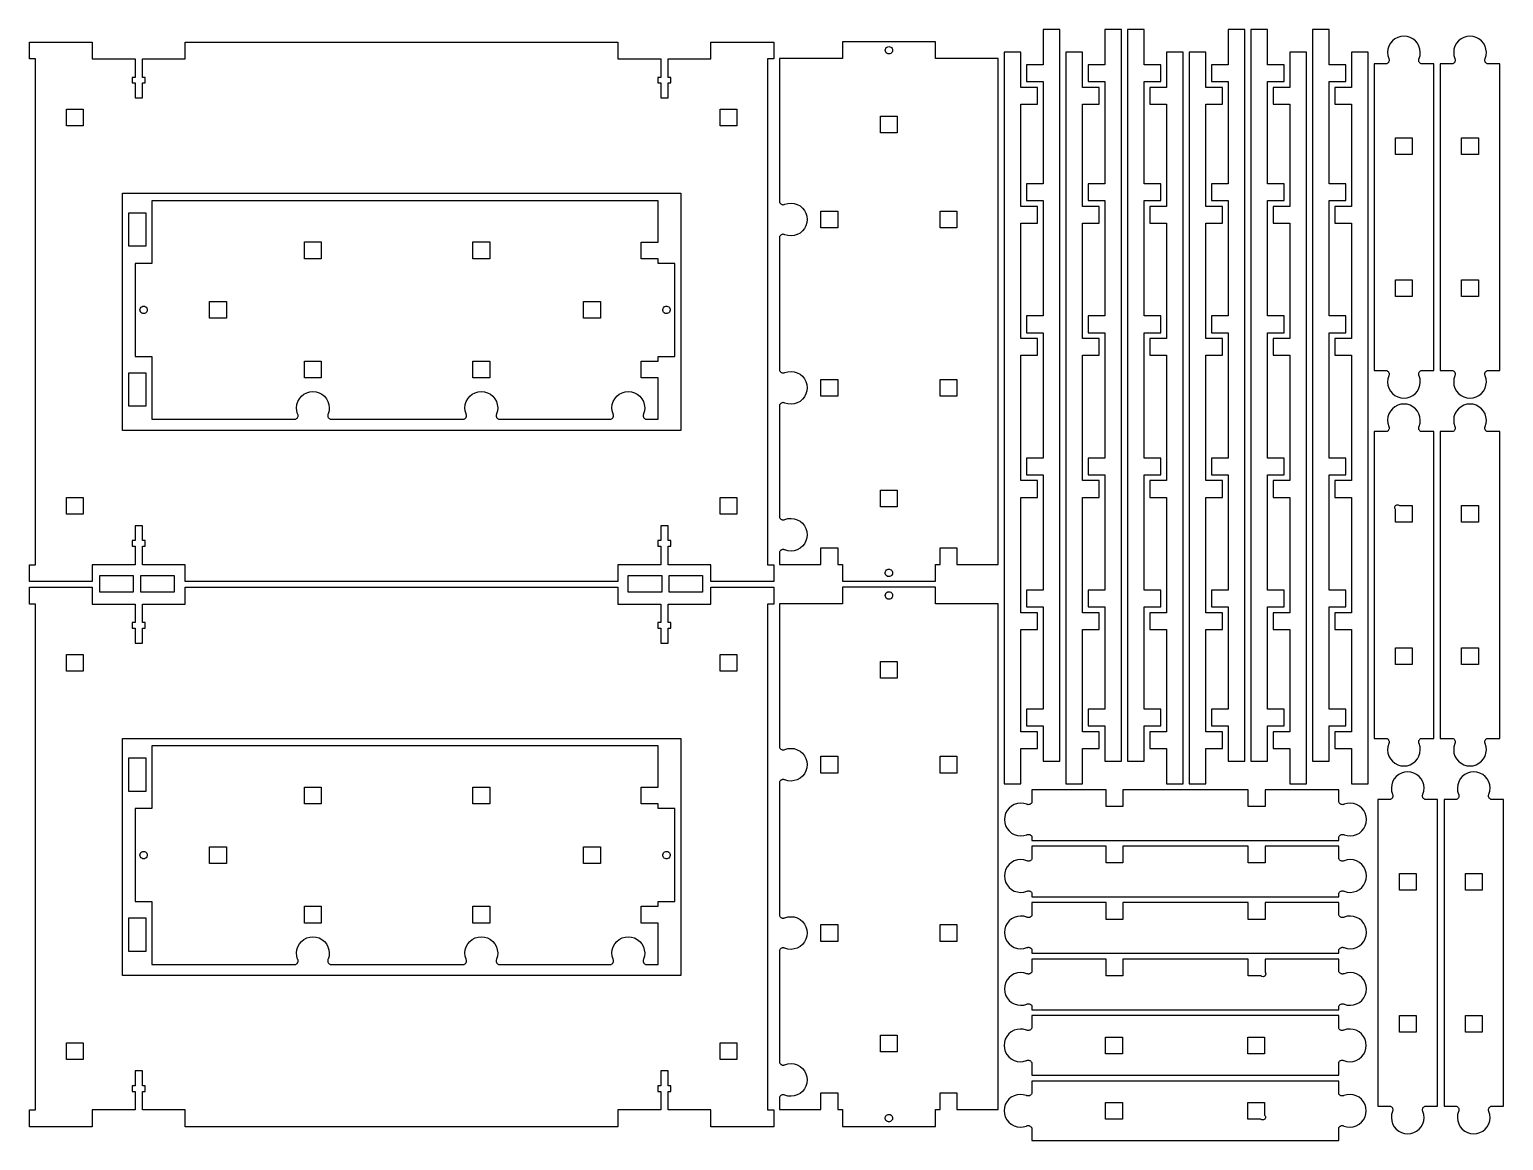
# Model space of a CAD drawing. Extents: x 5 to 2395, y 3 to 1197.
# Drawn here: x 811 to 2395, y 3 to 1197 of the extents above; entities that cross this region are included whole.
import ezdxf

# ---------------------------------------------------------------- set-up
doc = ezdxf.new("R2010")
doc.units = 0
doc.layers.add('RACK_CUTOUT_18MM_OSB', color=18, linetype='CONTINUOUS')

msp = doc.modelspace()

# ---------------------------------------------------------------- linework, layer by layer
at = {"layer": 'RACK_CUTOUT_18MM_OSB'}
for points in [[(1918.5, 410.4), (1918.5, 1197.4), (1900.5, 1197.4), (1900.5, 1159.4), (1882.5, 1159.4), (1882.5, 1141.4), (1900.5, 1141.4), (1900.5, 1031.4), (1882.5, 1031.4), (1882.5, 1013.4), (1900.5, 1013.4), (1900.5, 889.3), (1882.5, 889.3), (1882.5, 871.3), (1900.5, 871.3), (1900.5, 736.5), (1882.5, 736.5), (1882.5, 718.5), (1900.5, 718.5), (1900.5, 594.4), (1882.5, 594.4), (1882.5, 576.4), (1900.5, 576.4), (1900.5, 466.4), (1882.5, 466.4), (1882.5, 448.4), (1900.5, 448.4), (1900.5, 410.4)], [(1984.8, 410.4), (1984.8, 1197.4), (1966.8, 1197.4), (1966.8, 1159.4), (1948.8, 1159.4), (1948.8, 1141.4), (1966.8, 1141.4), (1966.8, 1031.4), (1948.8, 1031.4), (1948.8, 1013.4), (1966.8, 1013.4), (1966.8, 889.3), (1948.8, 889.3), (1948.8, 871.3), (1966.8, 871.3), (1966.8, 736.5), (1948.8, 736.5), (1948.8, 718.5), (1966.8, 718.5), (1966.8, 594.4), (1948.8, 594.4), (1948.8, 576.4), (1966.8, 576.4), (1966.8, 466.4), (1948.8, 466.4), (1948.8, 448.4), (1966.8, 448.4), (1966.8, 410.4)], [(1991.1, 410.4), (2009.1, 410.4), (2009.1, 448.4), (2027.1, 448.4), (2027.1, 466.4), (2009.1, 466.4), (2009.1, 576.4), (2027.1, 576.4), (2027.1, 594.4), (2009.1, 594.4), (2009.1, 718.5), (2027.1, 718.5), (2027.1, 736.5), (2009.1, 736.5), (2009.1, 871.3), (2027.1, 871.3), (2027.1, 889.3), (2009.1, 889.3), (2009.1, 1013.4), (2027.1, 1013.4), (2027.1, 1031.4), (2009.1, 1031.4), (2009.1, 1141.4), (2027.1, 1141.4), (2027.1, 1159.4), (2009.1, 1159.4), (2009.1, 1197.4), (1991.1, 1197.4)], [(2117.4, 410.4), (2117.4, 1197.4), (2099.4, 1197.4), (2099.4, 1159.4), (2081.4, 1159.4), (2081.4, 1141.4), (2099.4, 1141.4), (2099.4, 1031.4), (2081.4, 1031.4), (2081.4, 1013.4), (2099.4, 1013.4), (2099.4, 889.3), (2081.4, 889.3), (2081.4, 871.3), (2099.4, 871.3), (2099.4, 736.5), (2081.4, 736.5), (2081.4, 718.5), (2099.4, 718.5), (2099.4, 594.4), (2081.4, 594.4), (2081.4, 576.4), (2099.4, 576.4), (2099.4, 466.4), (2081.4, 466.4), (2081.4, 448.4), (2099.4, 448.4), (2099.4, 410.4)], [(2123.7, 410.4), (2141.7, 410.4), (2141.7, 448.4), (2159.7, 448.4), (2159.7, 466.4), (2141.7, 466.4), (2141.7, 576.4), (2159.7, 576.4), (2159.7, 594.4), (2141.7, 594.4), (2141.7, 718.5), (2159.7, 718.5), (2159.7, 736.5), (2141.7, 736.5), (2141.7, 871.3), (2159.7, 871.3), (2159.7, 889.3), (2141.7, 889.3), (2141.7, 1013.4), (2159.7, 1013.4), (2159.7, 1031.4), (2141.7, 1031.4), (2141.7, 1141.4), (2159.7, 1141.4), (2159.7, 1159.4), (2141.7, 1159.4), (2141.7, 1197.4), (2123.7, 1197.4)], [(2190, 410.4), (2208, 410.4), (2208, 448.4), (2226, 448.4), (2226, 466.4), (2208, 466.4), (2208, 576.4), (2226, 576.4), (2226, 594.4), (2208, 594.4), (2208, 718.5), (2226, 718.5), (2226, 736.5), (2208, 736.5), (2208, 871.3), (2226, 871.3), (2226, 889.3), (2208, 889.3), (2208, 1013.4), (2226, 1013.4), (2226, 1031.4), (2208, 1031.4), (2208, 1141.4), (2226, 1141.4), (2226, 1159.4), (2208, 1159.4), (2208, 1197.4), (2190, 1197.4)], [(2284.9, 801.3), (2288.3, 800.9), (2291.7, 801.3), (2295, 802.2), (2298, 803.8), (2300.7, 806), (2302.9, 808.6), (2304.5, 811.6), (2305.5, 814.9), (2305.9, 818.2), (2305.7, 821.6), (2304.7, 824.9), (2304.5, 825.4), (2304.4, 826), (2304.3, 826.5), (2304.3, 827.1), (2304.4, 827.7), (2304.5, 828.2), (2304.8, 828.7), (2305.1, 829.2), (2305.4, 829.6), (2305.9, 830), (2306.3, 830.3), (2306.8, 830.6), (2320.4, 830.6), (2320.4, 1160.6), (2306.8, 1160.6), (2306.3, 1160.8), (2305.9, 1161.1), (2305.4, 1161.5), (2305.1, 1161.9), (2304.8, 1162.4), (2304.5, 1162.9), (2304.4, 1163.5), (2304.3, 1164), (2304.3, 1164.6), (2304.4, 1165.1), (2304.5, 1165.7), (2304.7, 1166.2), (2305.7, 1169.5), (2305.9, 1172.9), (2305.5, 1176.3), (2304.5, 1179.5), (2302.9, 1182.5), (2300.7, 1185.1), (2298, 1187.3), (2295, 1188.9), (2291.7, 1189.9), (2288.3, 1190.2), (2284.9, 1189.9), (2281.7, 1188.9), (2278.7, 1187.3), (2276, 1185.1), (2273.8, 1182.5), (2272.2, 1179.5), (2271.1, 1176.3), (2270.8, 1172.9), (2271, 1169.5), (2272, 1166.2), (2272.2, 1165.7), (2272.3, 1165.1), (2272.4, 1164.6), (2272.4, 1164), (2272.3, 1163.5), (2272.1, 1162.9), (2271.9, 1162.4), (2271.6, 1161.9), (2271.2, 1161.5), (2270.8, 1161.1), (2270.4, 1160.8), (2269.9, 1160.6), (2256.3, 1160.6), (2256.3, 830.6), (2269.9, 830.6), (2270.4, 830.3), (2270.8, 830), (2271.2, 829.6), (2271.6, 829.2), (2271.9, 828.7), (2272.1, 828.2), (2272.3, 827.7), (2272.4, 827.1), (2272.4, 826.5), (2272.3, 826), (2272.2, 825.4), (2272, 824.9), (2271, 821.6), (2270.8, 818.2), (2271.1, 814.9), (2272.2, 811.6), (2273.8, 808.6), (2276, 806), (2278.7, 803.8), (2281.7, 802.2)], [(2355.9, 801.3), (2359.3, 800.9), (2362.7, 801.3), (2366, 802.2), (2369, 803.8), (2371.7, 806), (2373.9, 808.6), (2375.5, 811.6), (2376.5, 814.9), (2376.9, 818.2), (2376.7, 821.6), (2375.7, 824.9), (2375.5, 825.4), (2375.4, 826), (2375.3, 826.5), (2375.3, 827.1), (2375.4, 827.7), (2375.5, 828.2), (2375.8, 828.7), (2376.1, 829.2), (2376.4, 829.6), (2376.9, 830), (2377.3, 830.3), (2377.8, 830.6), (2391.4, 830.6), (2391.4, 1160.6), (2377.8, 1160.6), (2377.3, 1160.8), (2376.9, 1161.1), (2376.4, 1161.5), (2376.1, 1161.9), (2375.8, 1162.4), (2375.5, 1162.9), (2375.4, 1163.5), (2375.3, 1164), (2375.3, 1164.6), (2375.4, 1165.1), (2375.5, 1165.7), (2375.7, 1166.2), (2376.7, 1169.5), (2376.9, 1172.9), (2376.5, 1176.3), (2375.5, 1179.5), (2373.9, 1182.5), (2371.7, 1185.1), (2369, 1187.3), (2366, 1188.9), (2362.7, 1189.9), (2359.3, 1190.2), (2355.9, 1189.9), (2352.7, 1188.9), (2349.7, 1187.3), (2347, 1185.1), (2344.8, 1182.5), (2343.2, 1179.5), (2342.1, 1176.3), (2341.8, 1172.9), (2342, 1169.5), (2343, 1166.2), (2343.2, 1165.7), (2343.3, 1165.1), (2343.4, 1164.6), (2343.4, 1164), (2343.3, 1163.5), (2343.1, 1162.9), (2342.9, 1162.4), (2342.6, 1161.9), (2342.2, 1161.5), (2341.8, 1161.1), (2341.4, 1160.8), (2340.9, 1160.6), (2327.3, 1160.6), (2327.3, 830.6), (2340.9, 830.6), (2341.4, 830.3), (2341.8, 830), (2342.2, 829.6), (2342.6, 829.2), (2342.9, 828.7), (2343.1, 828.2), (2343.3, 827.7), (2343.4, 827.1), (2343.4, 826.5), (2343.3, 826), (2343.2, 825.4), (2343, 824.9), (2342, 821.6), (2341.8, 818.2), (2342.1, 814.9), (2343.2, 811.6), (2344.8, 808.6), (2347, 806), (2349.7, 803.8), (2352.7, 802.2)], [(810.9, 603.8), (810.9, 621.8), (817.4, 621.8), (817.4, 1165.8), (810.9, 1165.8), (810.9, 1183.8), (878.4, 1183.8), (878.4, 1165.8), (924.4, 1165.8), (924.4, 1145.9), (921.4, 1145.9), (921.4, 1139.9), (924.4, 1139.9), (924.4, 1123.8), (932.4, 1123.8), (932.4, 1139.9), (935.4, 1139.9), (935.4, 1145.9), (932.4, 1145.9), (932.4, 1165.8), (978.4, 1165.8), (978.4, 1183.8), (1443.4, 1183.8), (1443.4, 1165.8), (1489.4, 1165.8), (1489.4, 1145.9), (1486.4, 1145.9), (1486.4, 1139.9), (1489.4, 1139.9), (1489.4, 1123.8), (1497.4, 1123.8), (1497.4, 1139.9), (1500.4, 1139.9), (1500.4, 1145.9), (1497.4, 1145.9), (1497.4, 1165.8), (1543.4, 1165.8), (1543.4, 1183.8), (1610.9, 1183.8), (1610.9, 1165.8), (1604.4, 1165.8), (1604.4, 621.8), (1610.9, 621.8), (1610.9, 603.8), (1543.4, 603.8), (1543.4, 621.8), (1497.4, 621.8), (1497.4, 641.7), (1500.4, 641.7), (1500.4, 647.7), (1497.4, 647.7), (1497.4, 663.8), (1489.4, 663.8), (1489.4, 647.7), (1486.4, 647.7), (1486.4, 641.7), (1489.4, 641.7), (1489.4, 621.8), (1443.4, 621.8), (1443.4, 603.8), (978.4, 603.8), (978.4, 621.8), (932.4, 621.8), (932.4, 641.7), (935.4, 641.7), (935.4, 647.7), (932.4, 647.7), (932.4, 663.8), (924.4, 663.8), (924.4, 647.7), (921.4, 647.7), (921.4, 641.7), (924.4, 641.7), (924.4, 621.8), (878.4, 621.8), (878.4, 603.8)], [(1684.7, 1184.1), (1684.7, 1166.1), (1617.2, 1166.1), (1617.2, 1011.5), (1617.5, 1011), (1617.8, 1010.6), (1618.2, 1010.2), (1618.6, 1009.8), (1619.1, 1009.5), (1619.6, 1009.3), (1620.1, 1009.1), (1620.7, 1009), (1621.2, 1009), (1621.8, 1009.1), (1622.3, 1009.2), (1622.9, 1009.4), (1626.1, 1010.4), (1629.5, 1010.6), (1632.9, 1010.3), (1636.2, 1009.2), (1639.2, 1007.6), (1641.8, 1005.4), (1644, 1002.7), (1645.5, 999.7), (1646.5, 996.5), (1646.9, 993.1), (1646.5, 989.7), (1645.5, 986.4), (1644, 983.4), (1641.8, 980.7), (1639.2, 978.5), (1636.2, 976.9), (1632.9, 975.9), (1629.5, 975.5), (1626.1, 975.7), (1622.9, 976.7), (1622.3, 976.9), (1621.8, 977), (1621.2, 977.1), (1620.7, 977.1), (1620.1, 977), (1619.6, 976.9), (1619.1, 976.6), (1618.6, 976.3), (1618.2, 976), (1617.8, 975.6), (1617.5, 975.1), (1617.2, 974.6), (1617.2, 830.5), (1617.5, 830), (1617.8, 829.6), (1618.2, 829.2), (1618.6, 828.8), (1619.1, 828.5), (1619.6, 828.3), (1620.1, 828.1), (1620.7, 828), (1621.2, 828), (1621.8, 828.1), (1622.3, 828.2), (1622.9, 828.4), (1626.1, 829.4), (1629.5, 829.6), (1632.9, 829.3), (1636.2, 828.2), (1639.2, 826.6), (1641.8, 824.4), (1644, 821.7), (1645.5, 818.7), (1646.5, 815.5), (1646.9, 812.1), (1646.5, 808.7), (1645.5, 805.4), (1644, 802.4), (1641.8, 799.7), (1639.2, 797.5), (1636.2, 795.9), (1632.9, 794.9), (1629.5, 794.5), (1626.1, 794.7), (1622.9, 795.7), (1622.3, 795.9), (1621.8, 796), (1621.2, 796.1), (1620.7, 796.1), (1620.1, 796), (1619.6, 795.9), (1619.1, 795.6), (1618.6, 795.3), (1618.2, 795), (1617.8, 794.6), (1617.5, 794.1), (1617.2, 793.6), (1617.2, 672.5), (1617.5, 672), (1617.8, 671.6), (1618.2, 671.2), (1618.6, 670.8), (1619.1, 670.5), (1619.6, 670.3), (1620.1, 670.1), (1620.7, 670), (1621.2, 670), (1621.8, 670.1), (1622.3, 670.2), (1622.9, 670.4), (1626.1, 671.4), (1629.5, 671.6), (1632.9, 671.3), (1636.2, 670.2), (1639.2, 668.6), (1641.8, 666.4), (1644, 663.7), (1645.5, 660.7), (1646.5, 657.5), (1646.9, 654.1), (1646.5, 650.7), (1645.5, 647.4), (1644, 644.4), (1641.8, 641.7), (1639.2, 639.5), (1636.2, 637.9), (1632.9, 636.9), (1629.5, 636.5), (1626.1, 636.7), (1622.9, 637.7), (1622.3, 637.9), (1621.8, 638), (1621.2, 638.1), (1620.7, 638.1), (1620.1, 638), (1619.6, 637.9), (1619.1, 637.6), (1618.6, 637.3), (1618.2, 637), (1617.8, 636.6), (1617.5, 636.1), (1617.2, 635.6), (1617.2, 622.1), (1661.7, 622.1), (1661.7, 640.1), (1679.7, 640.1), (1679.7, 622.1), (1684.7, 622.1), (1684.7, 604.1), (1784.7, 604.1), (1784.7, 622.1), (1789.7, 622.1), (1789.7, 640.1), (1807.7, 640.1), (1807.7, 622.1), (1852.2, 622.1), (1852.2, 1166.1), (1784.7, 1166.1), (1784.7, 1184.1)], [(1731.3, 1177.1), (1731.9, 1177.9), (1732.7, 1178.5), (1733.7, 1178.9), (1734.7, 1179.1), (1735.8, 1178.9), (1736.7, 1178.5), (1737.6, 1177.9), (1738.2, 1177.1), (1738.6, 1176.1), (1738.7, 1175.1), (1738.6, 1174), (1738.2, 1173.1), (1737.6, 1172.2), (1736.7, 1171.6), (1735.8, 1171.2), (1734.7, 1171.1), (1733.7, 1171.2), (1732.7, 1171.6), (1731.9, 1172.2), (1731.3, 1173.1), (1730.9, 1174), (1730.7, 1175.1), (1730.9, 1176.1)], [(1858.5, 386.1), (1876.5, 386.1), (1876.5, 424.1), (1894.5, 424.1), (1894.5, 442.1), (1876.5, 442.1), (1876.5, 552.1), (1894.5, 552.1), (1894.5, 570.1), (1876.5, 570.1), (1876.5, 694.2), (1894.5, 694.2), (1894.5, 712.2), (1876.5, 712.2), (1876.5, 847), (1894.5, 847), (1894.5, 865), (1876.5, 865), (1876.5, 989.1), (1894.5, 989.1), (1894.5, 1007.1), (1876.5, 1007.1), (1876.5, 1117.1), (1894.5, 1117.1), (1894.5, 1135.1), (1876.5, 1135.1), (1876.5, 1173.1), (1858.5, 1173.1)], [(1924.8, 386.1), (1942.8, 386.1), (1942.8, 424.1), (1960.8, 424.1), (1960.8, 442.1), (1942.8, 442.1), (1942.8, 552.1), (1960.8, 552.1), (1960.8, 570.1), (1942.8, 570.1), (1942.8, 694.2), (1960.8, 694.2), (1960.8, 712.2), (1942.8, 712.2), (1942.8, 847), (1960.8, 847), (1960.8, 865), (1942.8, 865), (1942.8, 989.1), (1960.8, 989.1), (1960.8, 1007.1), (1942.8, 1007.1), (1942.8, 1117.1), (1960.8, 1117.1), (1960.8, 1135.1), (1942.8, 1135.1), (1942.8, 1173.1), (1924.8, 1173.1)], [(2051.1, 386.1), (2051.1, 1173.1), (2033.1, 1173.1), (2033.1, 1135.1), (2015.1, 1135.1), (2015.1, 1117.1), (2033.1, 1117.1), (2033.1, 1007.1), (2015.1, 1007.1), (2015.1, 989.1), (2033.1, 989.1), (2033.1, 865), (2015.1, 865), (2015.1, 847), (2033.1, 847), (2033.1, 712.2), (2015.1, 712.2), (2015.1, 694.2), (2033.1, 694.2), (2033.1, 570.1), (2015.1, 570.1), (2015.1, 552.1), (2033.1, 552.1), (2033.1, 442.1), (2015.1, 442.1), (2015.1, 424.1), (2033.1, 424.1), (2033.1, 386.1)], [(2057.4, 386.1), (2075.4, 386.1), (2075.4, 424.1), (2093.4, 424.1), (2093.4, 442.1), (2075.4, 442.1), (2075.4, 552.1), (2093.4, 552.1), (2093.4, 570.1), (2075.4, 570.1), (2075.4, 694.2), (2093.4, 694.2), (2093.4, 712.2), (2075.4, 712.2), (2075.4, 847), (2093.4, 847), (2093.4, 865), (2075.4, 865), (2075.4, 989.1), (2093.4, 989.1), (2093.4, 1007.1), (2075.4, 1007.1), (2075.4, 1117.1), (2093.4, 1117.1), (2093.4, 1135.1), (2075.4, 1135.1), (2075.4, 1173.1), (2057.4, 1173.1)], [(2183.7, 386.1), (2183.7, 1173.1), (2165.7, 1173.1), (2165.7, 1135.1), (2147.7, 1135.1), (2147.7, 1117.1), (2165.7, 1117.1), (2165.7, 1007.1), (2147.7, 1007.1), (2147.7, 989.1), (2165.7, 989.1), (2165.7, 865), (2147.7, 865), (2147.7, 847), (2165.7, 847), (2165.7, 712.2), (2147.7, 712.2), (2147.7, 694.2), (2165.7, 694.2), (2165.7, 570.1), (2147.7, 570.1), (2147.7, 552.1), (2165.7, 552.1), (2165.7, 442.1), (2147.7, 442.1), (2147.7, 424.1), (2165.7, 424.1), (2165.7, 386.1)], [(2250, 386.1), (2250, 1173.1), (2232, 1173.1), (2232, 1135.1), (2214, 1135.1), (2214, 1117.1), (2232, 1117.1), (2232, 1007.1), (2214, 1007.1), (2214, 989.1), (2232, 989.1), (2232, 865), (2214, 865), (2214, 847), (2232, 847), (2232, 712.2), (2214, 712.2), (2214, 694.2), (2232, 694.2), (2232, 570.1), (2214, 570.1), (2214, 552.1), (2232, 552.1), (2232, 442.1), (2214, 442.1), (2214, 424.1), (2232, 424.1), (2232, 386.1)], [(868.7, 1093.6), (850.7, 1093.6), (850.7, 1111.6), (868.7, 1111.6)], [(1571.2, 1111.6), (1571.2, 1093.6), (1553.2, 1093.6), (1553.2, 1111.6)], [(1743.7, 1086.1), (1725.7, 1086.1), (1725.7, 1104.1), (1743.7, 1104.1)], [(2297.3, 1081), (2297.3, 1063), (2279.3, 1063), (2279.3, 1081)], [(2368.3, 1063), (2350.3, 1063), (2350.3, 1081), (2368.3, 1081)], [(910.9, 766.3), (910.9, 1021.3), (1510.9, 1021.3), (1510.9, 766.3)], [(917.9, 964.3), (917.9, 1000.3), (935.9, 1000.3), (935.9, 964.3)], [(924.6, 845.8), (942.6, 845.8), (942.6, 778.3), (1097.1, 778.3), (1097.6, 778.6), (1098.1, 778.9), (1098.5, 779.3), (1098.9, 779.7), (1099.2, 780.2), (1099.4, 780.7), (1099.6, 781.2), (1099.7, 781.8), (1099.7, 782.4), (1099.6, 782.9), (1099.5, 783.5), (1099.2, 784), (1098.3, 787.3), (1098, 790.7), (1098.4, 794.1), (1099.5, 797.3), (1101.1, 800.3), (1103.3, 802.9), (1105.9, 805.1), (1109, 806.7), (1112.2, 807.6), (1115.6, 808), (1119, 807.6), (1122.3, 806.7), (1125.3, 805.1), (1128, 802.9), (1130.2, 800.3), (1131.8, 797.3), (1132.8, 794.1), (1133.2, 790.7), (1132.9, 787.3), (1132, 784), (1131.8, 783.5), (1131.6, 782.9), (1131.6, 782.4), (1131.6, 781.8), (1131.7, 781.2), (1131.8, 780.7), (1132.1, 780.2), (1132.4, 779.7), (1132.7, 779.3), (1133.1, 778.9), (1133.6, 778.6), (1134.1, 778.3), (1278.1, 778.3), (1278.6, 778.6), (1279.1, 778.9), (1279.5, 779.3), (1279.9, 779.7), (1280.2, 780.2), (1280.4, 780.7), (1280.6, 781.2), (1280.7, 781.8), (1280.7, 782.4), (1280.6, 782.9), (1280.5, 783.5), (1280.2, 784), (1279.3, 787.3), (1279, 790.7), (1279.4, 794.1), (1280.5, 797.3), (1282.1, 800.3), (1284.3, 802.9), (1286.9, 805.1), (1290, 806.7), (1293.2, 807.6), (1296.6, 808), (1300, 807.6), (1303.3, 806.7), (1306.3, 805.1), (1309, 802.9), (1311.2, 800.3), (1312.8, 797.3), (1313.8, 794.1), (1314.2, 790.7), (1313.9, 787.3), (1313, 784), (1312.8, 783.5), (1312.6, 782.9), (1312.6, 782.4), (1312.6, 781.8), (1312.7, 781.2), (1312.8, 780.7), (1313.1, 780.2), (1313.4, 779.7), (1313.7, 779.3), (1314.1, 778.9), (1314.6, 778.6), (1315.1, 778.3), (1436.1, 778.3), (1436.6, 778.6), (1437.1, 778.9), (1437.5, 779.3), (1437.9, 779.7), (1438.2, 780.2), (1438.4, 780.7), (1438.6, 781.2), (1438.7, 781.8), (1438.7, 782.4), (1438.6, 782.9), (1438.5, 783.5), (1438.2, 784), (1437.3, 787.3), (1437, 790.7), (1437.4, 794.1), (1438.5, 797.3), (1440.1, 800.3), (1442.3, 802.9), (1444.9, 805.1), (1448, 806.7), (1451.2, 807.6), (1454.6, 808), (1458, 807.6), (1461.3, 806.7), (1464.3, 805.1), (1467, 802.9), (1469.2, 800.3), (1470.8, 797.3), (1471.8, 794.1), (1472.2, 790.7), (1471.9, 787.3), (1471, 784), (1470.8, 783.5), (1470.6, 782.9), (1470.6, 782.4), (1470.6, 781.8), (1470.7, 781.2), (1470.8, 780.7), (1471.1, 780.2), (1471.4, 779.7), (1471.7, 779.3), (1472.1, 778.9), (1472.6, 778.6), (1473.1, 778.3), (1486.6, 778.3), (1486.6, 822.8), (1468.6, 822.8), (1468.6, 840.8), (1486.6, 840.8), (1486.6, 845.8), (1504.6, 845.8), (1504.6, 945.8), (1486.6, 945.8), (1486.6, 950.8), (1468.6, 950.8), (1468.6, 968.8), (1486.6, 968.8), (1486.6, 1013.3), (942.6, 1013.3), (942.6, 945.8), (924.6, 945.8)], [(1679.7, 1002.1), (1679.7, 984.1), (1661.7, 984.1), (1661.7, 1002.1)], [(1789.7, 984.1), (1789.7, 1002.1), (1807.7, 1002.1), (1807.7, 984.1)], [(1124.6, 950.9), (1106.6, 950.9), (1106.6, 968.9), (1124.6, 968.9)], [(1305.6, 968.9), (1305.6, 950.9), (1287.6, 950.9), (1287.6, 968.9)], [(2297.3, 910.1), (2279.3, 910.1), (2279.3, 928.1), (2297.3, 928.1)], [(2350.3, 928.1), (2368.3, 928.1), (2368.3, 910.1), (2350.3, 910.1)], [(1022.6, 904.9), (1022.6, 886.9), (1004.6, 886.9), (1004.6, 904.9)], [(1424.6, 886.9), (1406.6, 886.9), (1406.6, 904.9), (1424.6, 904.9)], [(931.6, 892.4), (930.8, 893), (930.2, 893.8), (929.8, 894.8), (929.6, 895.8), (929.8, 896.9), (930.2, 897.8), (930.8, 898.7), (931.6, 899.3), (932.6, 899.7), (933.6, 899.8), (934.7, 899.7), (935.6, 899.3), (936.5, 898.7), (937.1, 897.8), (937.5, 896.9), (937.6, 895.8), (937.5, 894.8), (937.1, 893.8), (936.5, 893), (935.6, 892.4), (934.7, 892), (933.6, 891.8), (932.6, 892)], [(1494.2, 892.1), (1493.3, 892.6), (1492.5, 893.3), (1492, 894.2), (1491.7, 895.2), (1491.7, 896.3), (1491.9, 897.3), (1492.4, 898.2), (1493.1, 899), (1494, 899.5), (1495, 899.8), (1496.1, 899.8), (1497.1, 899.6), (1498, 899.1), (1498.8, 898.3), (1499.3, 897.5), (1499.6, 896.5), (1499.6, 895.4), (1499.4, 894.4), (1498.9, 893.5), (1498.1, 892.7), (1497.2, 892.2), (1496.2, 891.9), (1495.2, 891.9)], [(1106.6, 840.8), (1124.6, 840.8), (1124.6, 822.8), (1106.6, 822.8)], [(1287.6, 840.8), (1305.6, 840.8), (1305.6, 822.8), (1287.6, 822.8)], [(917.9, 792.3), (917.9, 828.3), (935.9, 828.3), (935.9, 792.3)], [(1679.7, 821.1), (1679.7, 803.1), (1661.7, 803.1), (1661.7, 821.1)], [(1807.7, 803.1), (1789.7, 803.1), (1789.7, 821.1), (1807.7, 821.1)], [(2284.9, 405.7), (2288.3, 405.4), (2291.7, 405.7), (2295, 406.7), (2298, 408.3), (2300.7, 410.4), (2302.9, 413), (2304.5, 416), (2305.5, 419.3), (2305.9, 422.7), (2305.7, 426.1), (2304.7, 429.4), (2304.5, 429.9), (2304.4, 430.4), (2304.3, 431), (2304.3, 431.5), (2304.4, 432.1), (2304.5, 432.6), (2304.8, 433.2), (2305.1, 433.6), (2305.4, 434.1), (2305.9, 434.4), (2306.3, 434.8), (2306.8, 435), (2320.4, 435), (2320.4, 765), (2306.8, 765), (2306.3, 765.2), (2305.9, 765.6), (2305.4, 765.9), (2305.1, 766.4), (2304.8, 766.8), (2304.5, 767.4), (2304.4, 767.9), (2304.3, 768.5), (2304.3, 769), (2304.4, 769.6), (2304.5, 770.1), (2304.7, 770.6), (2305.7, 773.9), (2305.9, 777.3), (2305.5, 780.7), (2304.5, 784), (2302.9, 787), (2300.7, 789.6), (2298, 791.7), (2295, 793.3), (2291.7, 794.3), (2288.3, 794.6), (2284.9, 794.3), (2281.7, 793.3), (2278.7, 791.7), (2276, 789.6), (2273.8, 787), (2272.2, 784), (2271.1, 780.7), (2270.8, 777.3), (2271, 773.9), (2272, 770.6), (2272.2, 770.1), (2272.3, 769.6), (2272.4, 769), (2272.4, 768.5), (2272.3, 767.9), (2272.1, 767.4), (2271.9, 766.8), (2271.6, 766.4), (2271.2, 765.9), (2270.8, 765.6), (2270.4, 765.2), (2269.9, 765), (2256.3, 765), (2256.3, 435), (2269.9, 435), (2270.4, 434.8), (2270.8, 434.4), (2271.2, 434.1), (2271.6, 433.6), (2271.9, 433.2), (2272.1, 432.6), (2272.3, 432.1), (2272.4, 431.5), (2272.4, 431), (2272.3, 430.4), (2272.2, 429.9), (2272, 429.4), (2271, 426.1), (2270.8, 422.7), (2271.1, 419.3), (2272.2, 416), (2273.8, 413), (2276, 410.4), (2278.7, 408.3), (2281.7, 406.7)], [(2355.9, 405.7), (2359.3, 405.4), (2362.7, 405.7), (2366, 406.7), (2369, 408.3), (2371.7, 410.4), (2373.9, 413), (2375.5, 416), (2376.5, 419.3), (2376.9, 422.7), (2376.7, 426.1), (2375.7, 429.4), (2375.5, 429.9), (2375.4, 430.4), (2375.3, 431), (2375.3, 431.5), (2375.4, 432.1), (2375.5, 432.6), (2375.8, 433.2), (2376.1, 433.6), (2376.4, 434.1), (2376.9, 434.4), (2377.3, 434.8), (2377.8, 435), (2391.4, 435), (2391.4, 765), (2377.8, 765), (2377.3, 765.2), (2376.9, 765.6), (2376.4, 765.9), (2376.1, 766.4), (2375.8, 766.8), (2375.5, 767.4), (2375.4, 767.9), (2375.3, 768.5), (2375.3, 769), (2375.4, 769.6), (2375.5, 770.1), (2375.7, 770.6), (2376.7, 773.9), (2376.9, 777.3), (2376.5, 780.7), (2375.5, 784), (2373.9, 787), (2371.7, 789.6), (2369, 791.7), (2366, 793.3), (2362.7, 794.3), (2359.3, 794.6), (2355.9, 794.3), (2352.7, 793.3), (2349.7, 791.7), (2347, 789.6), (2344.8, 787), (2343.2, 784), (2342.1, 780.7), (2341.8, 777.3), (2342, 773.9), (2343, 770.6), (2343.2, 770.1), (2343.3, 769.6), (2343.4, 769), (2343.4, 768.5), (2343.3, 767.9), (2343.1, 767.4), (2342.9, 766.8), (2342.6, 766.4), (2342.2, 765.9), (2341.8, 765.6), (2341.4, 765.2), (2340.9, 765), (2327.3, 765), (2327.3, 435), (2340.9, 435), (2341.4, 434.8), (2341.8, 434.4), (2342.2, 434.1), (2342.6, 433.6), (2342.9, 433.2), (2343.1, 432.6), (2343.3, 432.1), (2343.4, 431.5), (2343.4, 431), (2343.3, 430.4), (2343.2, 429.9), (2343, 429.4), (2342, 426.1), (2341.8, 422.7), (2342.1, 419.3), (2343.2, 416), (2344.8, 413), (2347, 410.4), (2349.7, 408.3), (2352.7, 406.7)], [(1725.7, 684.1), (1725.7, 702.1), (1743.7, 702.1), (1743.7, 684.1)], [(868.7, 694.1), (868.7, 676.1), (850.7, 676.1), (850.7, 694.1)], [(1553.2, 676.1), (1553.2, 694.1), (1571.2, 694.1), (1571.2, 676.1)], [(2368.3, 667.4), (2350.3, 667.4), (2350.3, 685.4), (2368.3, 685.4)], [(886.5, 592.3), (886.5, 610.3), (922.5, 610.3), (922.5, 592.3)], [(930.5, 592.3), (930.5, 610.3), (966.5, 610.3), (966.5, 592.3)], [(1454.5, 592.3), (1454.5, 610.3), (1490.5, 610.3), (1490.5, 592.3)], [(1498.5, 592.3), (1498.5, 610.3), (1534.5, 610.3), (1534.5, 592.3)], [(1731, 614.5), (1731.5, 615.4), (1732.2, 616.2), (1733.1, 616.7), (1734.1, 617), (1735.2, 617), (1736.2, 616.8), (1737.1, 616.3), (1737.9, 615.6), (1738.4, 614.7), (1738.7, 613.7), (1738.7, 612.6), (1738.5, 611.6), (1738, 610.7), (1737.2, 609.9), (1736.3, 609.4), (1735.3, 609.1), (1734.3, 609.1), (1733.3, 609.3), (1732.4, 609.8), (1731.6, 610.5), (1731.1, 611.4), (1730.8, 612.4), (1730.8, 613.5)], [(810.9, 17.5), (810.9, 35.5), (817.4, 35.5), (817.4, 579.5), (810.9, 579.5), (810.9, 597.5), (878.4, 597.5), (878.4, 579.5), (924.4, 579.5), (924.4, 559.6), (921.4, 559.6), (921.4, 553.6), (924.4, 553.6), (924.4, 537.5), (932.4, 537.5), (932.4, 553.6), (935.4, 553.6), (935.4, 559.6), (932.4, 559.6), (932.4, 579.5), (978.4, 579.5), (978.4, 597.5), (1443.4, 597.5), (1443.4, 579.5), (1489.4, 579.5), (1489.4, 559.6), (1486.4, 559.6), (1486.4, 553.6), (1489.4, 553.6), (1489.4, 537.5), (1497.4, 537.5), (1497.4, 553.6), (1500.4, 553.6), (1500.4, 559.6), (1497.4, 559.6), (1497.4, 579.5), (1543.4, 579.5), (1543.4, 597.5), (1610.9, 597.5), (1610.9, 579.5), (1604.4, 579.5), (1604.4, 35.5), (1610.9, 35.5), (1610.9, 17.5), (1543.4, 17.5), (1543.4, 35.5), (1497.4, 35.5), (1497.4, 55.4), (1500.4, 55.4), (1500.4, 61.4), (1497.4, 61.4), (1497.4, 77.5), (1489.4, 77.5), (1489.4, 61.4), (1486.4, 61.4), (1486.4, 55.4), (1489.4, 55.4), (1489.4, 35.5), (1443.4, 35.5), (1443.4, 17.5), (978.4, 17.5), (978.4, 35.5), (932.4, 35.5), (932.4, 55.4), (935.4, 55.4), (935.4, 61.4), (932.4, 61.4), (932.4, 77.5), (924.4, 77.5), (924.4, 61.4), (921.4, 61.4), (921.4, 55.4), (924.4, 55.4), (924.4, 35.5), (878.4, 35.5), (878.4, 17.5)], [(1684.7, 597.8), (1684.7, 579.8), (1617.2, 579.8), (1617.2, 425.2), (1617.5, 424.7), (1617.8, 424.3), (1618.2, 423.9), (1618.6, 423.5), (1619.1, 423.2), (1619.6, 423), (1620.1, 422.8), (1620.7, 422.7), (1621.2, 422.7), (1621.8, 422.8), (1622.3, 422.9), (1622.9, 423.1), (1626.1, 424.1), (1629.5, 424.3), (1632.9, 424), (1636.2, 422.9), (1639.2, 421.3), (1641.8, 419.1), (1644, 416.4), (1645.5, 413.4), (1646.5, 410.2), (1646.9, 406.8), (1646.5, 403.4), (1645.5, 400.1), (1644, 397.1), (1641.8, 394.4), (1639.2, 392.2), (1636.2, 390.6), (1632.9, 389.6), (1629.5, 389.2), (1626.1, 389.4), (1622.9, 390.4), (1622.3, 390.6), (1621.8, 390.7), (1621.2, 390.8), (1620.7, 390.8), (1620.1, 390.7), (1619.6, 390.6), (1619.1, 390.3), (1618.6, 390), (1618.2, 389.7), (1617.8, 389.3), (1617.5, 388.8), (1617.2, 388.3), (1617.2, 244.2), (1617.5, 243.7), (1617.8, 243.3), (1618.2, 242.9), (1618.6, 242.5), (1619.1, 242.2), (1619.6, 242), (1620.1, 241.8), (1620.7, 241.7), (1621.2, 241.7), (1621.8, 241.8), (1622.3, 241.9), (1622.9, 242.1), (1626.1, 243.1), (1629.5, 243.3), (1632.9, 243), (1636.2, 241.9), (1639.2, 240.3), (1641.8, 238.1), (1644, 235.4), (1645.5, 232.4), (1646.5, 229.2), (1646.9, 225.8), (1646.5, 222.4), (1645.5, 219.1), (1644, 216.1), (1641.8, 213.4), (1639.2, 211.2), (1636.2, 209.6), (1632.9, 208.6), (1629.5, 208.2), (1626.1, 208.4), (1622.9, 209.4), (1622.3, 209.6), (1621.8, 209.7), (1621.2, 209.8), (1620.7, 209.8), (1620.1, 209.7), (1619.6, 209.6), (1619.1, 209.3), (1618.6, 209), (1618.2, 208.7), (1617.8, 208.3), (1617.5, 207.8), (1617.2, 207.3), (1617.2, 86.2), (1617.5, 85.7), (1617.8, 85.3), (1618.2, 84.9), (1618.6, 84.5), (1619.1, 84.2), (1619.6, 84), (1620.1, 83.8), (1620.7, 83.7), (1621.2, 83.7), (1621.8, 83.8), (1622.3, 83.9), (1622.9, 84.1), (1626.1, 85.1), (1629.5, 85.3), (1632.9, 85), (1636.2, 83.9), (1639.2, 82.3), (1641.8, 80.1), (1644, 77.4), (1645.5, 74.4), (1646.5, 71.2), (1646.9, 67.8), (1646.5, 64.4), (1645.5, 61.1), (1644, 58.1), (1641.8, 55.4), (1639.2, 53.2), (1636.2, 51.6), (1632.9, 50.6), (1629.5, 50.2), (1626.1, 50.4), (1622.9, 51.4), (1622.3, 51.6), (1621.8, 51.7), (1621.2, 51.8), (1620.7, 51.8), (1620.1, 51.7), (1619.6, 51.6), (1619.1, 51.3), (1618.6, 51), (1618.2, 50.7), (1617.8, 50.3), (1617.5, 49.8), (1617.2, 49.3), (1617.2, 35.8), (1661.7, 35.8), (1661.7, 53.8), (1679.7, 53.8), (1679.7, 35.8), (1684.7, 35.8), (1684.7, 17.8), (1784.7, 17.8), (1784.7, 35.8), (1789.7, 35.8), (1789.7, 53.8), (1807.7, 53.8), (1807.7, 35.8), (1852.2, 35.8), (1852.2, 579.8), (1784.7, 579.8), (1784.7, 597.8)], [(1731.3, 590.8), (1731.9, 591.6), (1732.7, 592.2), (1733.7, 592.6), (1734.7, 592.8), (1735.8, 592.6), (1736.7, 592.2), (1737.6, 591.6), (1738.2, 590.8), (1738.6, 589.8), (1738.7, 588.8), (1738.6, 587.7), (1738.2, 586.8), (1737.6, 585.9), (1736.7, 585.3), (1735.8, 584.9), (1734.7, 584.8), (1733.7, 584.9), (1732.7, 585.3), (1731.9, 585.9), (1731.3, 586.8), (1730.9, 587.7), (1730.7, 588.8), (1730.9, 589.8)], [(868.7, 507.3), (850.7, 507.3), (850.7, 525.3), (868.7, 525.3)], [(1571.2, 525.3), (1571.2, 507.3), (1553.2, 507.3), (1553.2, 525.3)], [(2279.3, 514.6), (2279.3, 532.6), (2297.3, 532.6), (2297.3, 514.6)], [(2368.3, 532.6), (2368.3, 514.6), (2350.3, 514.6), (2350.3, 532.6)], [(1743.7, 499.8), (1725.7, 499.8), (1725.7, 517.8), (1743.7, 517.8)], [(910.9, 180), (910.9, 435), (1510.9, 435), (1510.9, 180)], [(917.9, 378), (917.9, 414), (935.9, 414), (935.9, 378)], [(924.6, 259.5), (942.6, 259.5), (942.6, 192), (1097.1, 192), (1097.6, 192.3), (1098.1, 192.6), (1098.5, 193), (1098.9, 193.4), (1099.2, 193.9), (1099.4, 194.4), (1099.6, 194.9), (1099.7, 195.5), (1099.7, 196.1), (1099.6, 196.6), (1099.5, 197.2), (1099.2, 197.7), (1098.3, 201), (1098, 204.4), (1098.4, 207.8), (1099.5, 211), (1101.1, 214), (1103.3, 216.6), (1105.9, 218.8), (1109, 220.4), (1112.2, 221.3), (1115.6, 221.7), (1119, 221.3), (1122.3, 220.4), (1125.3, 218.8), (1128, 216.6), (1130.2, 214), (1131.8, 211), (1132.8, 207.8), (1133.2, 204.4), (1132.9, 201), (1132, 197.7), (1131.8, 197.2), (1131.6, 196.6), (1131.6, 196.1), (1131.6, 195.5), (1131.7, 194.9), (1131.8, 194.4), (1132.1, 193.9), (1132.4, 193.4), (1132.7, 193), (1133.1, 192.6), (1133.6, 192.3), (1134.1, 192), (1278.1, 192), (1278.6, 192.3), (1279.1, 192.6), (1279.5, 193), (1279.9, 193.4), (1280.2, 193.9), (1280.4, 194.4), (1280.6, 194.9), (1280.7, 195.5), (1280.7, 196.1), (1280.6, 196.6), (1280.5, 197.2), (1280.2, 197.7), (1279.3, 201), (1279, 204.4), (1279.4, 207.8), (1280.5, 211), (1282.1, 214), (1284.3, 216.6), (1286.9, 218.8), (1290, 220.4), (1293.2, 221.3), (1296.6, 221.7), (1300, 221.3), (1303.3, 220.4), (1306.3, 218.8), (1309, 216.6), (1311.2, 214), (1312.8, 211), (1313.8, 207.8), (1314.2, 204.4), (1313.9, 201), (1313, 197.7), (1312.8, 197.2), (1312.6, 196.6), (1312.6, 196.1), (1312.6, 195.5), (1312.7, 194.9), (1312.8, 194.4), (1313.1, 193.9), (1313.4, 193.4), (1313.7, 193), (1314.1, 192.6), (1314.6, 192.3), (1315.1, 192), (1436.1, 192), (1436.6, 192.3), (1437.1, 192.6), (1437.5, 193), (1437.9, 193.4), (1438.2, 193.9), (1438.4, 194.4), (1438.6, 194.9), (1438.7, 195.5), (1438.7, 196.1), (1438.6, 196.6), (1438.5, 197.2), (1438.2, 197.7), (1437.3, 201), (1437, 204.4), (1437.4, 207.8), (1438.5, 211), (1440.1, 214), (1442.3, 216.6), (1444.9, 218.8), (1448, 220.4), (1451.2, 221.3), (1454.6, 221.7), (1458, 221.3), (1461.3, 220.4), (1464.3, 218.8), (1467, 216.6), (1469.2, 214), (1470.8, 211), (1471.8, 207.8), (1472.2, 204.4), (1471.9, 201), (1471, 197.7), (1470.8, 197.2), (1470.6, 196.6), (1470.6, 196.1), (1470.6, 195.5), (1470.7, 194.9), (1470.8, 194.4), (1471.1, 193.9), (1471.4, 193.4), (1471.7, 193), (1472.1, 192.6), (1472.6, 192.3), (1473.1, 192), (1486.6, 192), (1486.6, 236.5), (1468.6, 236.5), (1468.6, 254.5), (1486.6, 254.5), (1486.6, 259.5), (1504.6, 259.5), (1504.6, 359.5), (1486.6, 359.5), (1486.6, 364.5), (1468.6, 364.5), (1468.6, 382.5), (1486.6, 382.5), (1486.6, 427), (942.6, 427), (942.6, 359.5), (924.6, 359.5)], [(1679.7, 415.8), (1679.7, 397.8), (1661.7, 397.8), (1661.7, 415.8)], [(1789.7, 397.8), (1789.7, 415.8), (1807.7, 415.8), (1807.7, 397.8)], [(2289, 10.1), (2292.4, 9.8), (2295.8, 10.1), (2299, 11.1), (2302, 12.7), (2304.7, 14.9), (2306.9, 17.5), (2308.5, 20.5), (2309.6, 23.7), (2309.9, 27.1), (2309.7, 30.5), (2308.7, 33.8), (2308.5, 34.3), (2308.4, 34.9), (2308.3, 35.4), (2308.3, 36), (2308.4, 36.5), (2308.6, 37.1), (2308.8, 37.6), (2309.1, 38.1), (2309.5, 38.5), (2309.9, 38.9), (2310.3, 39.2), (2310.8, 39.4), (2324.4, 39.4), (2324.4, 369.4), (2310.8, 369.4), (2310.3, 369.7), (2309.9, 370), (2309.5, 370.4), (2309.1, 370.8), (2308.8, 371.3), (2308.6, 371.8), (2308.4, 372.3), (2308.3, 372.9), (2308.3, 373.5), (2308.4, 374), (2308.5, 374.6), (2308.7, 375.1), (2309.7, 378.4), (2309.9, 381.8), (2309.6, 385.1), (2308.5, 388.4), (2306.9, 391.4), (2304.7, 394), (2302, 396.2), (2299, 397.8), (2295.8, 398.7), (2292.4, 399.1), (2289, 398.7), (2285.7, 397.8), (2282.7, 396.2), (2280, 394), (2277.8, 391.4), (2276.2, 388.4), (2275.2, 385.1), (2274.8, 381.8), (2275, 378.4), (2276, 375.1), (2276.2, 374.6), (2276.3, 374), (2276.4, 373.5), (2276.4, 372.9), (2276.3, 372.3), (2276.2, 371.8), (2275.9, 371.3), (2275.6, 370.8), (2275.3, 370.4), (2274.8, 370), (2274.4, 369.7), (2273.9, 369.4), (2260.4, 369.4), (2260.4, 39.4), (2273.9, 39.4), (2274.4, 39.2), (2274.8, 38.9), (2275.3, 38.5), (2275.6, 38.1), (2275.9, 37.6), (2276.2, 37.1), (2276.3, 36.5), (2276.4, 36), (2276.4, 35.4), (2276.3, 34.9), (2276.2, 34.3), (2276, 33.8), (2275, 30.5), (2274.8, 27.1), (2275.2, 23.7), (2276.2, 20.5), (2277.8, 17.5), (2280, 14.9), (2282.7, 12.7), (2285.7, 11.1)], [(2360, 10.1), (2363.4, 9.8), (2366.8, 10.1), (2370, 11.1), (2373, 12.7), (2375.7, 14.9), (2377.9, 17.5), (2379.5, 20.5), (2380.6, 23.7), (2380.9, 27.1), (2380.7, 30.5), (2379.7, 33.8), (2379.5, 34.3), (2379.4, 34.9), (2379.3, 35.4), (2379.3, 36), (2379.4, 36.5), (2379.6, 37.1), (2379.8, 37.6), (2380.1, 38.1), (2380.5, 38.5), (2380.9, 38.9), (2381.3, 39.2), (2381.8, 39.4), (2395.4, 39.4), (2395.4, 369.4), (2381.8, 369.4), (2381.3, 369.7), (2380.9, 370), (2380.5, 370.4), (2380.1, 370.8), (2379.8, 371.3), (2379.6, 371.8), (2379.4, 372.3), (2379.3, 372.9), (2379.3, 373.5), (2379.4, 374), (2379.5, 374.6), (2379.7, 375.1), (2380.7, 378.4), (2380.9, 381.8), (2380.6, 385.1), (2379.5, 388.4), (2377.9, 391.4), (2375.7, 394), (2373, 396.2), (2370, 397.8), (2366.8, 398.7), (2363.4, 399.1), (2360, 398.7), (2356.7, 397.8), (2353.7, 396.2), (2351, 394), (2348.8, 391.4), (2347.2, 388.4), (2346.2, 385.1), (2345.8, 381.8), (2346, 378.4), (2347, 375.1), (2347.2, 374.6), (2347.3, 374), (2347.4, 373.5), (2347.4, 372.9), (2347.3, 372.3), (2347.2, 371.8), (2346.9, 371.3), (2346.6, 370.8), (2346.3, 370.4), (2345.8, 370), (2345.4, 369.7), (2344.9, 369.4), (2331.4, 369.4), (2331.4, 39.4), (2344.9, 39.4), (2345.4, 39.2), (2345.8, 38.9), (2346.3, 38.5), (2346.6, 38.1), (2346.9, 37.6), (2347.2, 37.1), (2347.3, 36.5), (2347.4, 36), (2347.4, 35.4), (2347.3, 34.9), (2347.2, 34.3), (2347, 33.8), (2346, 30.5), (2345.8, 27.1), (2346.2, 23.7), (2347.2, 20.5), (2348.8, 17.5), (2351, 14.9), (2353.7, 12.7), (2356.7, 11.1)], [(1124.6, 364.6), (1106.6, 364.6), (1106.6, 382.6), (1124.6, 382.6)], [(1305.6, 382.6), (1305.6, 364.6), (1287.6, 364.6), (1287.6, 382.6)], [(1888.5, 325.4), (2218.5, 325.4), (2218.5, 329.3), (2218.8, 329.8), (2219.1, 330.3), (2219.5, 330.7), (2219.9, 331.1), (2220.4, 331.4), (2220.9, 331.6), (2221.4, 331.8), (2222, 331.8), (2222.5, 331.8), (2223.1, 331.8), (2223.6, 331.6), (2224.1, 331.4), (2227.4, 330.5), (2230.8, 330.2), (2234.2, 330.6), (2237.5, 331.6), (2240.5, 333.3), (2243.1, 335.5), (2245.2, 338.1), (2246.8, 341.1), (2247.8, 344.4), (2248.1, 347.8), (2247.8, 351.2), (2246.8, 354.5), (2245.2, 357.5), (2243.1, 360.1), (2240.5, 362.3), (2237.5, 364), (2234.2, 365), (2230.8, 365.4), (2227.4, 365.1), (2224.1, 364.2), (2223.6, 364), (2223.1, 363.8), (2222.5, 363.7), (2222, 363.8), (2221.4, 363.8), (2220.9, 364), (2220.4, 364.2), (2219.9, 364.5), (2219.5, 364.9), (2219.1, 365.3), (2218.8, 365.8), (2218.5, 366.3), (2218.5, 379.8), (2139, 379.8), (2139, 361.8), (2121, 361.8), (2121, 379.8), (1986.1, 379.8), (1986.1, 361.8), (1968.1, 361.8), (1968.1, 379.8), (1888.5, 379.8), (1888.5, 366.3), (1888.3, 365.8), (1887.9, 365.3), (1887.6, 364.9), (1887.1, 364.5), (1886.7, 364.2), (1886.2, 364), (1885.6, 363.8), (1885.1, 363.8), (1884.5, 363.7), (1883.9, 363.8), (1883.4, 364), (1882.9, 364.2), (1879.6, 365.1), (1876.2, 365.4), (1872.8, 365), (1869.5, 364), (1866.6, 362.3), (1863.9, 360.1), (1861.8, 357.5), (1860.2, 354.5), (1859.2, 351.2), (1858.9, 347.8), (1859.2, 344.4), (1860.2, 341.1), (1861.8, 338.1), (1863.9, 335.5), (1866.6, 333.3), (1869.5, 331.6), (1872.8, 330.6), (1876.2, 330.2), (1879.6, 330.5), (1882.9, 331.4), (1883.4, 331.6), (1883.9, 331.8), (1884.5, 331.8), (1885.1, 331.8), (1885.6, 331.8), (1886.2, 331.6), (1886.7, 331.4), (1887.1, 331.1), (1887.6, 330.7), (1887.9, 330.3), (1888.3, 329.8), (1888.5, 329.3)], [(1022.6, 318.6), (1022.6, 300.6), (1004.6, 300.6), (1004.6, 318.6)], [(1424.6, 300.6), (1406.6, 300.6), (1406.6, 318.6), (1424.6, 318.6)], [(1888.5, 264.7), (2218.5, 264.7), (2218.5, 268.6), (2218.8, 269.1), (2219.1, 269.6), (2219.5, 270), (2219.9, 270.3), (2220.4, 270.6), (2220.9, 270.9), (2221.4, 271), (2222, 271.1), (2222.5, 271.1), (2223.1, 271.1), (2223.6, 270.9), (2224.1, 270.7), (2227.4, 269.8), (2230.8, 269.5), (2234.2, 269.9), (2237.5, 270.9), (2240.5, 272.5), (2243.1, 274.7), (2245.2, 277.4), (2246.8, 280.4), (2247.8, 283.7), (2248.1, 287.1), (2247.8, 290.5), (2246.8, 293.7), (2245.2, 296.8), (2243.1, 299.4), (2240.5, 301.6), (2237.5, 303.2), (2234.2, 304.3), (2230.8, 304.7), (2227.4, 304.4), (2224.1, 303.5), (2223.6, 303.2), (2223.1, 303.1), (2222.5, 303), (2222, 303), (2221.4, 303.1), (2220.9, 303.3), (2220.4, 303.5), (2219.9, 303.8), (2219.5, 304.2), (2219.1, 304.6), (2218.8, 305.1), (2218.5, 305.6), (2218.5, 319.1), (2139, 319.1), (2139, 301.1), (2121, 301.1), (2121, 319.1), (1986.1, 319.1), (1986.1, 301.1), (1968.1, 301.1), (1968.1, 319.1), (1888.5, 319.1), (1888.5, 305.6), (1888.3, 305.1), (1887.9, 304.6), (1887.6, 304.2), (1887.1, 303.8), (1886.7, 303.5), (1886.2, 303.3), (1885.6, 303.1), (1885.1, 303), (1884.5, 303), (1883.9, 303.1), (1883.4, 303.2), (1882.9, 303.5), (1879.6, 304.4), (1876.2, 304.7), (1872.8, 304.3), (1869.5, 303.2), (1866.6, 301.6), (1863.9, 299.4), (1861.8, 296.8), (1860.2, 293.7), (1859.2, 290.5), (1858.9, 287.1), (1859.2, 283.7), (1860.2, 280.4), (1861.8, 277.4), (1863.9, 274.7), (1866.6, 272.5), (1869.5, 270.9), (1872.8, 269.9), (1876.2, 269.5), (1879.6, 269.8), (1882.9, 270.7), (1883.4, 270.9), (1883.9, 271.1), (1884.5, 271.1), (1885.1, 271.1), (1885.6, 271), (1886.2, 270.9), (1886.7, 270.6), (1887.1, 270.3), (1887.6, 270), (1887.9, 269.6), (1888.3, 269.1), (1888.5, 268.6)], [(931.6, 306.1), (930.8, 306.7), (930.2, 307.5), (929.8, 308.5), (929.6, 309.5), (929.8, 310.6), (930.2, 311.5), (930.8, 312.4), (931.6, 313), (932.6, 313.4), (933.6, 313.5), (934.7, 313.4), (935.6, 313), (936.5, 312.4), (937.1, 311.5), (937.5, 310.6), (937.6, 309.5), (937.5, 308.5), (937.1, 307.5), (936.5, 306.7), (935.6, 306.1), (934.7, 305.7), (933.6, 305.5), (932.6, 305.7)], [(1494.2, 305.8), (1493.3, 306.3), (1492.5, 307), (1492, 307.9), (1491.7, 308.9), (1491.7, 310), (1491.9, 311), (1492.4, 311.9), (1493.1, 312.7), (1494, 313.2), (1495, 313.5), (1496.1, 313.5), (1497.1, 313.3), (1498, 312.8), (1498.8, 312), (1499.3, 311.2), (1499.6, 310.2), (1499.6, 309.1), (1499.4, 308.1), (1498.9, 307.2), (1498.1, 306.4), (1497.2, 305.9), (1496.2, 305.6), (1495.2, 305.6)], [(2301.4, 271.9), (2283.4, 271.9), (2283.4, 289.9), (2301.4, 289.9)], [(2372.3, 271.9), (2354.4, 271.9), (2354.4, 289.9), (2372.3, 289.9)], [(1106.6, 254.5), (1124.6, 254.5), (1124.6, 236.5), (1106.6, 236.5)], [(1287.6, 254.5), (1305.6, 254.5), (1305.6, 236.5), (1287.6, 236.5)], [(1888.5, 204), (2218.5, 204), (2218.5, 207.9), (2218.8, 208.4), (2219.1, 208.8), (2219.5, 209.3), (2219.9, 209.6), (2220.4, 209.9), (2220.9, 210.2), (2221.4, 210.3), (2222, 210.4), (2222.5, 210.4), (2223.1, 210.3), (2223.6, 210.2), (2224.1, 210), (2227.4, 209), (2230.8, 208.8), (2234.2, 209.2), (2237.5, 210.2), (2240.5, 211.8), (2243.1, 214), (2245.2, 216.7), (2246.8, 219.7), (2247.8, 223), (2248.1, 226.4), (2247.8, 229.8), (2246.8, 233), (2245.2, 236), (2243.1, 238.7), (2240.5, 240.9), (2237.5, 242.5), (2234.2, 243.6), (2230.8, 243.9), (2227.4, 243.7), (2224.1, 242.7), (2223.6, 242.5), (2223.1, 242.4), (2222.5, 242.3), (2222, 242.3), (2221.4, 242.4), (2220.9, 242.6), (2220.4, 242.8), (2219.9, 243.1), (2219.5, 243.5), (2219.1, 243.9), (2218.8, 244.3), (2218.5, 244.8), (2218.5, 258.4), (2139, 258.4), (2139, 240.4), (2121, 240.4), (2121, 258.4), (1986.1, 258.4), (1986.1, 240.4), (1968.1, 240.4), (1968.1, 258.4), (1888.5, 258.4), (1888.5, 244.8), (1888.3, 244.3), (1887.9, 243.9), (1887.6, 243.5), (1887.1, 243.1), (1886.7, 242.8), (1886.2, 242.6), (1885.6, 242.4), (1885.1, 242.3), (1884.5, 242.3), (1883.9, 242.4), (1883.4, 242.5), (1882.9, 242.7), (1879.6, 243.7), (1876.2, 243.9), (1872.8, 243.6), (1869.5, 242.5), (1866.6, 240.9), (1863.9, 238.7), (1861.8, 236), (1860.2, 233), (1859.2, 229.8), (1858.9, 226.4), (1859.2, 223), (1860.2, 219.7), (1861.8, 216.7), (1863.9, 214), (1866.6, 211.8), (1869.5, 210.2), (1872.8, 209.2), (1876.2, 208.8), (1879.6, 209), (1882.9, 210), (1883.4, 210.2), (1883.9, 210.3), (1884.5, 210.4), (1885.1, 210.4), (1885.6, 210.3), (1886.2, 210.2), (1886.7, 209.9), (1887.1, 209.6), (1887.6, 209.3), (1887.9, 208.8), (1888.3, 208.4), (1888.5, 207.9)], [(917.9, 206), (917.9, 242), (935.9, 242), (935.9, 206)], [(1679.7, 234.8), (1679.7, 216.8), (1661.7, 216.8), (1661.7, 234.8)], [(1807.7, 216.8), (1789.7, 216.8), (1789.7, 234.8), (1807.7, 234.8)], [(1888.2, 72.9), (2218.2, 72.9), (2218.2, 86.4), (2218.4, 86.9), (2218.7, 87.4), (2219.1, 87.8), (2219.5, 88.2), (2220, 88.5), (2220.5, 88.7), (2221.1, 88.9), (2221.6, 89), (2222.2, 89), (2222.7, 88.9), (2223.3, 88.8), (2223.8, 88.5), (2227.1, 87.6), (2230.5, 87.3), (2233.9, 87.7), (2237.1, 88.8), (2240.1, 90.4), (2242.7, 92.6), (2244.9, 95.2), (2246.5, 98.3), (2247.5, 101.5), (2247.8, 104.9), (2247.5, 108.3), (2246.5, 111.6), (2244.9, 114.6), (2242.7, 117.3), (2240.1, 119.5), (2237.1, 121.1), (2233.9, 122.1), (2230.5, 122.5), (2227.1, 122.2), (2223.8, 121.3), (2223.3, 121.1), (2222.7, 120.9), (2222.2, 120.9), (2221.6, 120.9), (2221.1, 121), (2220.5, 121.1), (2220, 121.4), (2219.5, 121.7), (2219.1, 122), (2218.7, 122.4), (2218.4, 122.9), (2218.2, 123.4), (2218.2, 136.9), (1888.2, 136.9), (1888.2, 123.4), (1887.9, 122.9), (1887.6, 122.4), (1887.2, 122), (1886.8, 121.7), (1886.3, 121.4), (1885.8, 121.1), (1885.3, 121), (1884.7, 120.9), (1884.1, 120.9), (1883.6, 120.9), (1883, 121.1), (1882.5, 121.3), (1879.2, 122.2), (1875.8, 122.5), (1872.5, 122.1), (1869.2, 121.1), (1866.2, 119.5), (1863.6, 117.3), (1861.4, 114.6), (1859.8, 111.6), (1858.9, 108.3), (1858.5, 104.9), (1858.9, 101.5), (1859.8, 98.3), (1861.4, 95.2), (1863.6, 92.6), (1866.2, 90.4), (1869.2, 88.8), (1872.5, 87.7), (1875.8, 87.3), (1879.2, 87.6), (1882.5, 88.5), (1883, 88.8), (1883.6, 88.9), (1884.1, 89), (1884.7, 89), (1885.3, 88.9), (1885.8, 88.7), (1886.3, 88.5), (1886.8, 88.2), (1887.2, 87.8), (1887.6, 87.4), (1887.9, 86.9), (1888.2, 86.4)], [(2301.4, 119), (2283.4, 119), (2283.4, 137), (2301.4, 137)], [(2372.3, 119), (2354.4, 119), (2354.4, 137), (2372.3, 137)], [(1725.7, 97.8), (1725.7, 115.8), (1743.7, 115.8), (1743.7, 97.8)], [(1967.7, 95.9), (1967.7, 113.9), (1985.7, 113.9), (1985.7, 95.9)], [(2138.6, 95.9), (2120.6, 95.9), (2120.6, 113.9), (2138.6, 113.9)], [(868.7, 107.8), (868.7, 89.8), (850.7, 89.8), (850.7, 107.8)], [(1553.2, 89.8), (1553.2, 107.8), (1571.2, 107.8), (1571.2, 89.8)], [(1888.2, 2.6), (2218.2, 2.6), (2218.2, 16.1), (2218.4, 16.6), (2218.7, 17.1), (2219.1, 17.5), (2219.5, 17.9), (2220, 18.2), (2220.5, 18.4), (2221.1, 18.6), (2221.6, 18.6), (2222.2, 18.7), (2222.7, 18.6), (2223.3, 18.4), (2223.8, 18.2), (2227.1, 17.3), (2230.5, 17), (2233.9, 17.4), (2237.1, 18.4), (2240.1, 20.1), (2242.7, 22.3), (2244.9, 24.9), (2246.5, 27.9), (2247.5, 31.2), (2247.8, 34.6), (2247.5, 38), (2246.5, 41.3), (2244.9, 44.3), (2242.7, 46.9), (2240.1, 49.1), (2237.1, 50.8), (2233.9, 51.8), (2230.5, 52.2), (2227.1, 51.9), (2223.8, 51), (2223.3, 50.8), (2222.7, 50.6), (2222.2, 50.6), (2221.6, 50.6), (2221.1, 50.6), (2220.5, 50.8), (2220, 51), (2219.5, 51.3), (2219.1, 51.7), (2218.7, 52.1), (2218.4, 52.6), (2218.2, 53.1), (2218.2, 66.6), (1888.2, 66.6), (1888.2, 53.1), (1887.9, 52.6), (1887.6, 52.1), (1887.2, 51.7), (1886.8, 51.3), (1886.3, 51), (1885.8, 50.8), (1885.3, 50.6), (1884.7, 50.6), (1884.1, 50.6), (1883.6, 50.6), (1883, 50.8), (1882.5, 51), (1879.2, 51.9), (1875.8, 52.2), (1872.5, 51.8), (1869.2, 50.8), (1866.2, 49.1), (1863.6, 46.9), (1861.4, 44.3), (1859.8, 41.3), (1858.9, 38), (1858.5, 34.6), (1858.9, 31.2), (1859.8, 27.9), (1861.4, 24.9), (1863.6, 22.3), (1866.2, 20.1), (1869.2, 18.4), (1872.5, 17.4), (1875.8, 17), (1879.2, 17.3), (1882.5, 18.2), (1883, 18.4), (1883.6, 18.6), (1884.1, 18.7), (1884.7, 18.6), (1885.3, 18.6), (1885.8, 18.4), (1886.3, 18.2), (1886.8, 17.9), (1887.2, 17.5), (1887.6, 17.1), (1887.9, 16.6), (1888.2, 16.1)], [(1985.7, 25.6), (1967.7, 25.6), (1967.7, 43.6), (1985.7, 43.6)], [(1731, 28.2), (1731.5, 29.1), (1732.2, 29.9), (1733.1, 30.4), (1734.1, 30.7), (1735.2, 30.7), (1736.2, 30.5), (1737.1, 30), (1737.9, 29.3), (1738.4, 28.4), (1738.7, 27.4), (1738.7, 26.3), (1738.5, 25.3), (1738, 24.4), (1737.2, 23.6), (1736.3, 23.1), (1735.3, 22.8), (1734.3, 22.8), (1733.3, 23), (1732.4, 23.5), (1731.6, 24.2), (1731.1, 25.1), (1730.8, 26.1), (1730.8, 27.2)]]:
    msp.add_lwpolyline(points, close=True, dxfattribs=at)
for points in [[(2283.6, 685.4), (2297.3, 685.4), (2297.3, 667.4), (2279.3, 667.4), (2279.3, 681.2, -1)], [(1888.5, 143.2), (2218.5, 143.2), (2218.5, 147.2), (2218.8, 147.7), (2219.1, 148.1), (2219.5, 148.5), (2219.9, 148.9), (2220.4, 149.2), (2220.9, 149.4), (2221.4, 149.6), (2222, 149.7), (2222.5, 149.7), (2223.1, 149.6), (2223.6, 149.5), (2224.1, 149.3), (2227.4, 148.3), (2230.8, 148.1), (2234.2, 148.4), (2237.5, 149.5), (2240.5, 151.1), (2243.1, 153.3), (2245.2, 156), (2246.8, 159), (2247.8, 162.2), (2248.1, 165.6), (2247.8, 169), (2246.8, 172.3), (2245.2, 175.3), (2243.1, 178), (2240.5, 180.2), (2237.5, 181.8), (2234.2, 182.8), (2230.8, 183.2), (2227.4, 183), (2224.1, 182), (2223.6, 181.8), (2223.1, 181.7), (2222.5, 181.6), (2222, 181.6), (2221.4, 181.7), (2220.9, 181.8), (2220.4, 182.1), (2219.9, 182.4), (2219.5, 182.7), (2219.1, 183.2), (2218.8, 183.6), (2218.5, 184.1), (2218.5, 197.6), (2139, 197.6), (2139, 183.9, -1), (2134.7, 179.6), (2121, 179.6), (2121, 197.6), (1986.1, 197.6), (1986.1, 179.6), (1968.1, 179.6), (1968.1, 197.6), (1888.5, 197.6), (1888.5, 184.1), (1888.3, 183.6), (1887.9, 183.2), (1887.6, 182.7), (1887.1, 182.4), (1886.7, 182.1), (1886.2, 181.8), (1885.6, 181.7), (1885.1, 181.6), (1884.5, 181.6), (1883.9, 181.7), (1883.4, 181.8), (1882.9, 182), (1879.6, 183), (1876.2, 183.2), (1872.8, 182.8), (1869.5, 181.8), (1866.6, 180.2), (1863.9, 178), (1861.8, 175.3), (1860.2, 172.3), (1859.2, 169), (1858.9, 165.6), (1859.2, 162.2), (1860.2, 159), (1861.8, 156), (1863.9, 153.3), (1866.6, 151.1), (1869.5, 149.5), (1872.8, 148.4), (1876.2, 148.1), (1879.6, 148.3), (1882.9, 149.3), (1883.4, 149.5), (1883.9, 149.6), (1884.5, 149.7), (1885.1, 149.7), (1885.6, 149.6), (1886.2, 149.4), (1886.7, 149.2), (1887.1, 148.9), (1887.6, 148.5), (1887.9, 148.1), (1888.3, 147.7), (1888.5, 147.2)], [(2134.4, 25.6), (2120.6, 25.6), (2120.6, 43.6), (2138.6, 43.6), (2138.6, 29.9, -1)]]:
    msp.add_lwpolyline(points, format="xyb", close=True, dxfattribs=at)

doc.saveas('drawing.dxf')
